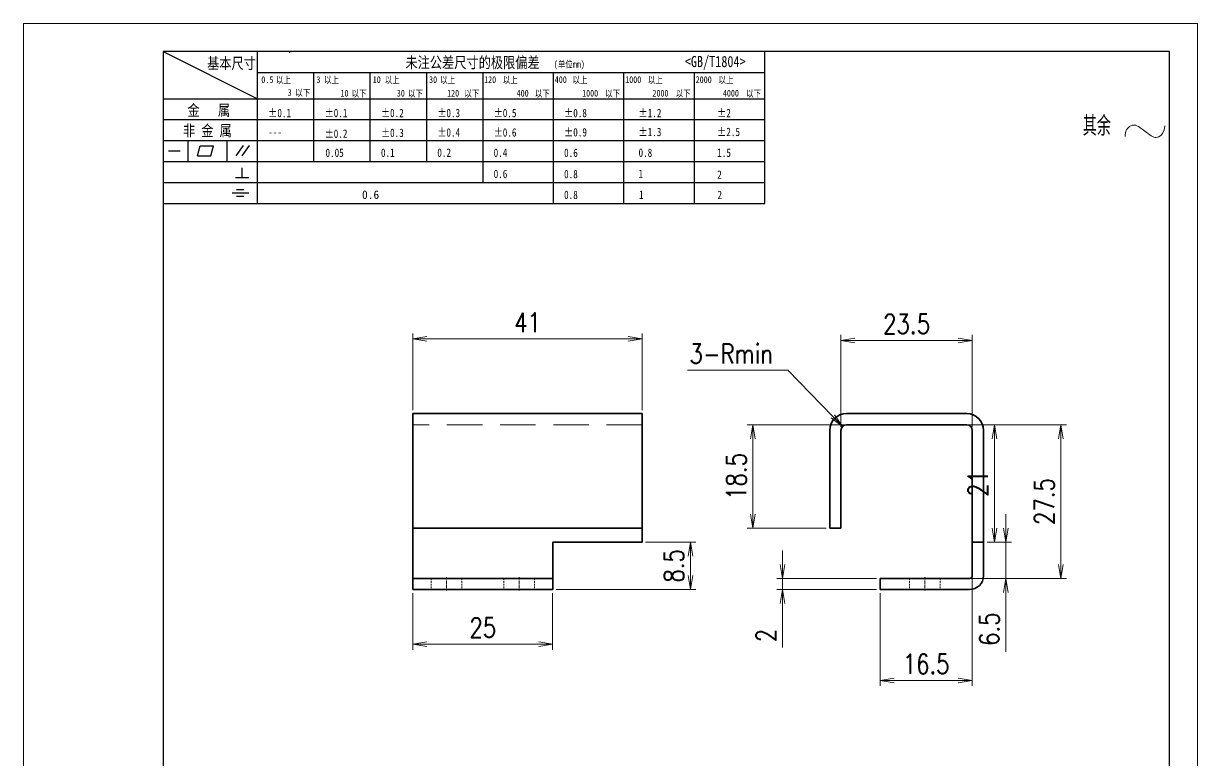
# Model space of a CAD drawing. Header units: millimetres. Extents: x 1333 to 66321, y -42879 to -5704.
# Drawn here: x 65662.5 to 65872.5, y -35411.6 to -35279.7 of the extents above; entities that cross this region are included whole.
import ezdxf

# ---------------------------------------------------------------- set-up
doc = ezdxf.new("R2010")
doc.units = ezdxf.units.MM
doc.header["$LTSCALE"] = 0.5
for name, pattern in [('AM_ISO02W050x2', [3.75, 3, -0.75]), ('AM_ISO08W050x2', [9, 6, -0.75, 1.5, -0.75]), ('DASHDOT', [18.5, 12, -3, 0.5, -3]), ('DASHED', [19.05, 12.7, -6.35]), ('DOT2', [0.125, 0, -0.125])]:
    doc.linetypes.add(name, pattern=pattern)
for name, color, linetype, lineweight in [('中心线', 2, 'AM_ISO08W050x2', 18), ('图框', 7, 'Continuous', 18), ('标注线', 3, 'Continuous', 18), ('粗实线', 7, 'Continuous', 35), ('虚线', 1, 'AM_ISO02W050x2', 18)]:
    doc.layers.add(name, color=color, linetype=linetype, lineweight=lineweight)
doc.layers.add('图\\M+19E79\\M+195B6\\M+18E9A', color=7, linetype='Continuous')
doc.layers.add('打印-禁用', color=7, linetype='Continuous', lineweight=15, plot=False)
doc.styles.add('DIM', font='romans.shx', dxfattribs={"width": 0.8, "bigfont": 'bigfont.shx'})
doc.styles.add('国标', font='simfang.ttf', dxfattribs={"width": 0.8})
doc.styles.add('机械长仿宋', font='gbenor.shx', dxfattribs={"height": 1, "bigfont": 'gbcbig.shx'})
doc.dimstyles.new('XR 1-1$0', dxfattribs={"dimtxt": 3.5, "dimasz": 2.5, "dimexe": 1, "dimexo": 0.625, "dimgap": 1.2, "dimtad": 1, "dimzin": 9, "dimdsep": 46, "dimtxsty": 'DIM', "dimblk": 'OPEN', "dimcen": 0, "dimclrd": 8, "dimclre": 8, "dimclrt": 2, "dimazin": 2, "dimtfac": 0.5, "dimtmove": 0, "dimatfit": 3, "dimldrblk": 'OPEN', "dimfxl": 0, "dimtolj": 2, "dimlwd": 18, "dimlwe": 18, "dimarcsym": 0})
doc.dimstyles.new('XR 1-1$4', dxfattribs={"dimtxt": 3.5, "dimasz": 2.5, "dimexe": 1, "dimexo": 0.625, "dimgap": 1.2, "dimtad": 1, "dimtoh": 1, "dimdsep": 46, "dimtxsty": 'DIM', "dimblk": 'OPEN', "dimcen": 0, "dimclrd": 8, "dimclre": 8, "dimclrt": 2, "dimazin": 2, "dimtfac": 0.5, "dimtofl": 0, "dimtmove": 0, "dimatfit": 3, "dimldrblk": 'OPEN', "dimfxl": 0, "dimtolj": 2, "dimlwd": 18, "dimlwe": 18, "dimarcsym": 0})

# ---------------------------------------------------------------- blocks, each defined once
blk = doc.blocks.new('GZDEH零件A4图框V01版')
at = {"layer": '图\\M+19E79\\M+195B6\\M+18E9A', "linetype": 'Continuous'}
for p, q in [((25, 292), (25, 13.5)), ((205, 292), (25, 292)), ((205, 13.5), (205, 292))]:
    blk.add_line(p, q, dxfattribs=at)
at = {"layer": '图\\M+19E79\\M+195B6\\M+18E9A', "color": 9}
for p, q in [((25, 292), (41.88, 283.54)), ((41.88, 264.79), (41.88, 292)), ((47.66, 291.75), (47.66, 292)), ((132.6, 264.79), (132.6, 292)), ((41.88, 288.22), (132.6, 288.22)), ((51.96, 272.29), (51.96, 288.22)), ((62.04, 272.29), (62.04, 288.22)), ((72.12, 272.29), (72.12, 288.22)), ((82.2, 268.54), (82.2, 288.22)), ((94.8, 264.79), (94.8, 288.22)), ((107.4, 264.79), (107.4, 288.22)), ((120, 264.79), (120, 288.22)), ((25, 283.54), (132.6, 283.54)), ((25, 279.79), (132.6, 279.79)), ((25, 276.04), (132.6, 276.04)), ((29.43, 272.34), (29.43, 276.04)), ((36.42, 272.34), (36.42, 276.04)), ((38.03, 273.3), (39.36, 275.16)), ((39.11, 273.3), (40.45, 275.16)), ((25.94, 274.19), (28, 274.19)), ((31.1, 273.3), (31.58, 275.09)), ((31.1, 273.3), (33.51, 273.3)), ((31.58, 275.09), (33.99, 275.09)), ((33.51, 273.3), (33.99, 275.09)), ((25, 272.29), (132.6, 272.29)), ((39.09, 269.41), (39.09, 271.18)), ((37.93, 269.41), (40.32, 269.41)), ((25, 268.54), (132.6, 268.54)), ((38.08, 267.29), (39.43, 267.29)), ((25, 264.79), (132.6, 264.79)), ((37.3, 266.69), (40.28, 266.69)), ((38.08, 266.09), (39.44, 266.09))]:
    blk.add_line(p, q, dxfattribs=at)
at = {"layer": '打印-禁用', "linetype": 'Continuous'}
for p, q in [((0, 297), (0, 0)), ((210, 297), (0, 297)), ((210, 297), (210, 0))]:
    blk.add_line(p, q, dxfattribs=at)
at = {"layer": '图\\M+19E79\\M+195B6\\M+18E9A', "color": 9, "style": '国标', "width": 0.8}
for s, height, p in [('基本尺寸', 2, (32.84, 288.88)), ('未注公差尺寸的极限偏差', 2, (68.32, 289.02)), ('<GB/T1804>', 2, (118.29, 289.19)), ('30', 1.2, (72.55, 286.35)), ('金   属', 2, (29.33, 280.48)), ('±0.1', 1.5, (43.78, 280.23)), ('±0.1', 1.5, (53.86, 280.23)), ('±0.2', 1.5, (63.94, 280.23)), ('±0.3', 1.5, (74.02, 280.23)), ('±0.5', 1.5, (84.1, 280.23)), ('±0.8', 1.5, (96.7, 280.23)), ('±1.2', 1.5, (110.02, 280.23)), ('±2', 1.5, (124.09, 280.23)), ('非 金 属', 2, (28.53, 276.82)), ('---', 1.5, (43.78, 276.81)), ('±0.2', 1.5, (53.86, 276.54)), ('±0.3', 1.5, (63.94, 276.69)), ('±0.4', 1.5, (74.02, 276.75)), ('±0.6', 1.5, (84.1, 276.75)), ('±0.9', 1.5, (96.7, 276.78)), ('±1.3', 1.5, (110.02, 276.84)), ('±2.5', 1.5, (124.09, 276.85)), ('0.1', 1.5, (63.94, 273.12)), ('0.2', 1.5, (74.02, 273.13)), ('0.4', 1.5, (84.1, 273.13)), ('0.6', 1.5, (96.7, 273.11)), ('0.8', 1.5, (110.02, 273.13)), ('1.5', 1.5, (124.09, 273.12)), ('0.6', 1.5, (84.1, 269.33)), ('0.8', 1.5, (96.7, 269.3)), ('1', 1.5, (110.02, 269.34)), ('2', 1.5, (124.09, 269.2)), ('0.8', 1.5, (96.7, 265.59)), ('1', 1.5, (110.1, 265.6)), ('2', 1.5, (124.13, 265.57))]:
    blk.add_text(s, height=height, dxfattribs=at).set_placement(p)
at = {"layer": '图\\M+19E79\\M+195B6\\M+18E9A', "color": 9, "lineweight": 15, "style": '国标', "width": 0.8}
for s, p in [('0.5', (42.54, 286.35)), ('以上', (45.15, 286.3)), ('3', (52.39, 286.35)), ('以上', (53.76, 286.3)), ('10', (62.47, 286.35)), ('以上', (64.6, 286.3)), ('以上', (74.53, 286.3)), ('120', (82.39, 286.35)), ('以上', (85.72, 286.3)), ('400', (95.03, 286.35)), ('以上', (98.19, 286.3)), ('1000', (107.63, 286.35)), ('以上', (111.67, 286.3)), ('2000', (120.23, 286.35)), ('以上', (124.31, 286.3)), ('3', (47.24, 284.06)), ('以下', (48.61, 284.01)), ('10', (56.7, 283.92)), ('以下', (58.69, 283.87)), ('30', (66.78, 283.92)), ('以下', (68.77, 283.87)), ('120', (75.77, 283.92)), ('以下', (78.85, 283.87)), ('400', (88.21, 283.92)), ('以下', (91.45, 283.87)), ('1000', (99.92, 283.92)), ('以下', (104.05, 283.87)), ('2000', (112.5, 283.92)), ('以下', (116.65, 283.87)), ('4000', (125.1, 283.92)), ('以下', (129.25, 283.87))]:
    blk.add_text(s, height=1.2, dxfattribs=at).set_placement(p)
at = {"layer": '图\\M+19E79\\M+195B6\\M+18E9A', "color": 9, "lineweight": 13, "style": '国标'}
blk.add_text('0.6', height=1.5, dxfattribs=at).set_placement((60.56, 265.61))
at = {"layer": '图\\M+19E79\\M+195B6\\M+18E9A', "color": 9, "lineweight": 15, "insert": (94.85, 290.31), "char_height": 1.2, "width": 8.7957, "attachment_point": 1, "style": '国标'}
blk.add_mtext('(单位mm)', dxfattribs=at)
at = {"layer": '图\\M+19E79\\M+195B6\\M+18E9A', "color": 9, "insert": (54.02, 273.09), "char_height": 1.5, "width": 5.1982, "attachment_point": 7, "style": '国标'}
blk.add_mtext('0.05', dxfattribs=at)
blk = doc.blocks.new('DEH A4')
at = {"layer": '图框'}
blk.add_blockref('GZDEH零件A4图框V01版', (0, 0), dxfattribs=at)
blk = doc.blocks.new('其余不去材料')
at = {"layer": '标注线', "color": 2, "lineweight": 13}
for points in [[(0, 0.17), (0.01, 0.48), (0.07, 0.79), (0.16, 1.09), (0.28, 1.36), (0.44, 1.6), (0.62, 1.8), (0.82, 1.97), (1.04, 2.09), (1.26, 2.17), (1.49, 2.21), (1.72, 2.21), (1.94, 2.17), (2.37, 1.97), (2.41, 1.95)], [(2.41, 1.95), (3.55, 1.11), (4.7, 0.27)], [(4.7, 0.27), (4.91, 0.14), (5.14, 0.05), (5.37, 0), (5.6, 0), (5.82, 0.04), (6.04, 0.11), (6.45, 0.38), (6.79, 0.8), (7.02, 1.34), (7.11, 1.95), (7.11, 2.09)]]:
    blk.add_lwpolyline(points, dxfattribs=at)
at = {"layer": '标注线', "color": 7, "linetype": 'DOT2', "style": '机械长仿宋'}
blk.add_text('其余', height=3.5, dxfattribs=at).set_placement((-7.56, 0.3))
blk = doc.blocks.new('_Open')
at = {"color": 0, "linetype": 'ByBlock', "lineweight": -2}
for p, q in [((-1, 0.167), (0, 0)), ((-1, -0.167), (0, 0)), ((0, 0), (-1, 0))]:
    blk.add_line(p, q, dxfattribs=at)
blk = doc.blocks.new('*D424')
at = {"layer": 'Defpoints', "color": 0, "transparency": 16777216}
for p in [(65773.18, -35336.18), (65732.18, -35349.53), (65773.18, -35349.53)]:
    blk.add_point(p, dxfattribs=at)
at = {"layer": '标注线', "color": 8, "lineweight": 18, "transparency": 16777216}
for p, q in [((65732.18, -35348.91), (65732.18, -35335.18)), ((65734.68, -35336.18), (65770.68, -35336.18)), ((65773.18, -35348.91), (65773.18, -35335.18))]:
    blk.add_line(p, q, dxfattribs=at)
at = {"layer": '标注线', "color": 8, "lineweight": 18, "transparency": 16777216, "xscale": 2.5, "yscale": 2.5, "zscale": 2.5, "rotation": 180}
blk.add_blockref('_Open', (65732.18, -35336.18), dxfattribs=at)
at = {"layer": '标注线', "color": 8, "lineweight": 18, "transparency": 16777216, "xscale": 2.5, "yscale": 2.5, "zscale": 2.5}
blk.add_blockref('_Open', (65773.18, -35336.18), dxfattribs=at)
at = {"layer": '标注线', "color": 2, "transparency": 16777216, "insert": (65752.68, -35333.23), "char_height": 3.5, "attachment_point": 5, "style": 'DIM'}
blk.add_mtext('\\A2;41', dxfattribs=at)
blk = doc.blocks.new('*D425')
at = {"layer": 'Defpoints', "color": 0, "transparency": 16777216}
for p in [(65732.18, -35381.03), (65757.18, -35381.03), (65757.18, -35390.79)]:
    blk.add_point(p, dxfattribs=at)
at = {"layer": '标注线', "color": 8, "lineweight": 18, "transparency": 16777216}
for p, q in [((65732.18, -35381.66), (65732.18, -35391.79)), ((65757.18, -35381.66), (65757.18, -35391.79)), ((65734.68, -35390.79), (65754.68, -35390.79))]:
    blk.add_line(p, q, dxfattribs=at)
at = {"layer": '标注线', "color": 8, "lineweight": 18, "transparency": 16777216, "xscale": 2.5, "yscale": 2.5, "zscale": 2.5, "rotation": 180}
blk.add_blockref('_Open', (65732.18, -35390.79), dxfattribs=at)
at = {"layer": '标注线', "color": 8, "lineweight": 18, "transparency": 16777216, "xscale": 2.5, "yscale": 2.5, "zscale": 2.5}
blk.add_blockref('_Open', (65757.18, -35390.79), dxfattribs=at)
at = {"layer": '标注线', "color": 2, "transparency": 16777216, "insert": (65744.68, -35387.84), "char_height": 3.5, "attachment_point": 5, "style": 'DIM'}
blk.add_mtext('\\A2;25', dxfattribs=at)
blk = doc.blocks.new('*D426')
at = {"layer": 'Defpoints', "color": 0, "transparency": 16777216}
for p in [(65793, -35351.53), (65811.79, -35351.53), (65806.74, -35370.03)]:
    blk.add_point(p, dxfattribs=at)
at = {"layer": '标注线', "color": 8, "lineweight": 18, "transparency": 16777216}
for p, q in [((65811.16, -35351.53), (65792, -35351.53)), ((65793, -35367.53), (65793, -35354.03)), ((65806.12, -35370.03), (65792, -35370.03))]:
    blk.add_line(p, q, dxfattribs=at)
at = {"layer": '标注线', "color": 8, "lineweight": 18, "transparency": 16777216, "xscale": 2.5, "yscale": 2.5, "zscale": 2.5}
for p, rotation in [((65793, -35351.53), 90), ((65793, -35370.03), 270)]:
    blk.add_blockref('_Open', p, dxfattribs=dict(at, rotation=rotation))
at = {"layer": '标注线', "color": 2, "transparency": 16777216, "insert": (65790.05, -35360.78), "char_height": 3.5, "attachment_point": 5, "rotation": 90, "style": 'DIM'}
blk.add_mtext('\\A2;18.5', dxfattribs=at)
blk = doc.blocks.new('*D427')
at = {"layer": 'Defpoints', "color": 0, "transparency": 16777216}
for p in [(65832.24, -35336.45), (65808.74, -35352.53), (65832.24, -35352.53)]:
    blk.add_point(p, dxfattribs=at)
at = {"layer": '标注线', "color": 8, "lineweight": 18, "transparency": 16777216}
for p, q in [((65808.74, -35351.91), (65808.74, -35335.45)), ((65811.24, -35336.45), (65829.74, -35336.45)), ((65832.24, -35351.91), (65832.24, -35335.45))]:
    blk.add_line(p, q, dxfattribs=at)
at = {"layer": '标注线', "color": 8, "lineweight": 18, "transparency": 16777216, "xscale": 2.5, "yscale": 2.5, "zscale": 2.5, "rotation": 180}
blk.add_blockref('_Open', (65808.74, -35336.45), dxfattribs=at)
at = {"layer": '标注线', "color": 8, "lineweight": 18, "transparency": 16777216, "xscale": 2.5, "yscale": 2.5, "zscale": 2.5}
blk.add_blockref('_Open', (65832.24, -35336.45), dxfattribs=at)
at = {"layer": '标注线', "color": 2, "transparency": 16777216, "insert": (65820.49, -35333.5), "char_height": 3.5, "attachment_point": 5, "style": 'DIM'}
blk.add_mtext('\\A2;23.5', dxfattribs=at)
blk = doc.blocks.new('*D428')
at = {"layer": 'Defpoints', "color": 0, "transparency": 16777216}
for p in [(65830.76, -35351.53), (65848.08, -35351.53), (65831.04, -35379.03)]:
    blk.add_point(p, dxfattribs=at)
at = {"layer": '标注线', "color": 8, "lineweight": 18, "transparency": 16777216}
for p, q in [((65831.38, -35351.53), (65849.08, -35351.53)), ((65848.08, -35376.53), (65848.08, -35354.03)), ((65831.66, -35379.03), (65849.08, -35379.03))]:
    blk.add_line(p, q, dxfattribs=at)
at = {"layer": '标注线', "color": 8, "lineweight": 18, "transparency": 16777216, "xscale": 2.5, "yscale": 2.5, "zscale": 2.5}
for p, rotation in [((65848.08, -35351.53), 90), ((65848.08, -35379.03), 270)]:
    blk.add_blockref('_Open', p, dxfattribs=dict(at, rotation=rotation))
at = {"layer": '标注线', "color": 2, "transparency": 16777216, "insert": (65845.13, -35365.28), "char_height": 3.5, "attachment_point": 5, "rotation": 90, "style": 'DIM'}
blk.add_mtext('\\A2;27.5', dxfattribs=at)
blk = doc.blocks.new('*D429')
at = {"layer": 'Defpoints', "color": 0, "transparency": 16777216}
for p in [(65832.24, -35377.6), (65815.74, -35381.03), (65832.24, -35397.28)]:
    blk.add_point(p, dxfattribs=at)
at = {"layer": '标注线', "color": 8, "lineweight": 18, "transparency": 16777216}
for p, q in [((65832.24, -35378.22), (65832.24, -35398.28)), ((65815.74, -35381.66), (65815.74, -35398.28)), ((65818.24, -35397.28), (65829.74, -35397.28))]:
    blk.add_line(p, q, dxfattribs=at)
at = {"layer": '标注线', "color": 8, "lineweight": 18, "transparency": 16777216, "xscale": 2.5, "yscale": 2.5, "zscale": 2.5, "rotation": 180}
blk.add_blockref('_Open', (65815.74, -35397.28), dxfattribs=at)
at = {"layer": '标注线', "color": 8, "lineweight": 18, "transparency": 16777216, "xscale": 2.5, "yscale": 2.5, "zscale": 2.5}
blk.add_blockref('_Open', (65832.24, -35397.28), dxfattribs=at)
at = {"layer": '标注线', "color": 2, "transparency": 16777216, "insert": (65823.99, -35394.33), "char_height": 3.5, "attachment_point": 5, "style": 'DIM'}
blk.add_mtext('\\A2;16.5', dxfattribs=at)
blk = doc.blocks.new('*D430')
at = {"layer": 'Defpoints', "color": 0, "transparency": 16777216}
for p in [(65798.28, -35379.03), (65815.74, -35379.03), (65815.74, -35381.03)]:
    blk.add_point(p, dxfattribs=at)
at = {"layer": '标注线', "color": 8, "lineweight": 18, "transparency": 16777216}
for p, q in [((65798.28, -35376.53), (65798.28, -35374.03)), ((65815.12, -35379.03), (65797.28, -35379.03)), ((65798.28, -35379.03), (65798.28, -35381.03)), ((65815.12, -35381.03), (65797.28, -35381.03)), ((65798.28, -35383.53), (65798.28, -35391.4))]:
    blk.add_line(p, q, dxfattribs=at)
at = {"layer": '标注线', "color": 8, "lineweight": 18, "transparency": 16777216, "xscale": 2.5, "yscale": 2.5, "zscale": 2.5}
for p, rotation in [((65798.28, -35379.03), 270), ((65798.28, -35381.03), 90)]:
    blk.add_blockref('_Open', p, dxfattribs=dict(at, rotation=rotation))
at = {"layer": '标注线', "color": 2, "transparency": 16777216, "insert": (65795.33, -35389.26), "char_height": 3.5, "attachment_point": 5, "rotation": 90, "style": 'DIM'}
blk.add_mtext('\\A2;2', dxfattribs=at)
blk = doc.blocks.new('*D431')
at = {"layer": 'Defpoints', "color": 0, "transparency": 16777216}
for p in [(65809.04, -35351.82), (65809.74, -35352.53)]:
    blk.add_point(p, dxfattribs=at)
at = {"layer": '标注线', "color": 8, "lineweight": 18, "transparency": 16777216}
for p, q in [((65781.31, -35341.78), (65799.24, -35341.78)), ((65799.24, -35341.78), (65807.3, -35350.03))]:
    blk.add_line(p, q, dxfattribs=at)
at = {"layer": '标注线', "color": 8, "lineweight": 18, "transparency": 16777216, "xscale": 2.5, "yscale": 2.5, "zscale": 2.5, "rotation": 314.3027867560994}
blk.add_blockref('_Open', (65809.04, -35351.82), dxfattribs=at)
at = {"layer": '标注线', "color": 2, "transparency": 16777216, "insert": (65789.11, -35338.83), "char_height": 3.5, "attachment_point": 5, "style": 'DIM'}
blk.add_mtext('\\A2;{\\Fromans,bigfont|c134;3-Rmin}', dxfattribs=at)
blk = doc.blocks.new('*D461')
at = {"layer": 'Defpoints', "color": 0, "transparency": 16777216}
for p in [(65773.18, -35372.53), (65757.18, -35381.03), (65781.81, -35381.03)]:
    blk.add_point(p, dxfattribs=at)
at = {"layer": '标注线', "color": 8, "lineweight": 18, "transparency": 16777216}
for p, q in [((65773.81, -35372.53), (65782.81, -35372.53)), ((65781.81, -35375.03), (65781.81, -35378.53)), ((65757.81, -35381.03), (65782.81, -35381.03))]:
    blk.add_line(p, q, dxfattribs=at)
at = {"layer": '标注线', "color": 8, "lineweight": 18, "transparency": 16777216, "xscale": 2.5, "yscale": 2.5, "zscale": 2.5}
for p, rotation in [((65781.81, -35372.53), 90), ((65781.81, -35381.03), 270)]:
    blk.add_blockref('_Open', p, dxfattribs=dict(at, rotation=rotation))
at = {"layer": '标注线', "color": 2, "transparency": 16777216, "insert": (65778.86, -35376.78), "char_height": 3.5, "attachment_point": 5, "rotation": 90, "style": 'DIM'}
blk.add_mtext('\\A2;8.5', dxfattribs=at)
blk = doc.blocks.new('*D484')
at = {"layer": 'Defpoints', "color": 0, "transparency": 16777216}
for p in [(65834.24, -35351.53), (65836.23, -35351.53), (65834.24, -35372.53)]:
    blk.add_point(p, dxfattribs=at)
at = {"layer": '标注线', "color": 8, "lineweight": 18, "transparency": 16777216}
for p, q in [((65834.87, -35351.53), (65837.23, -35351.53)), ((65836.23, -35370.03), (65836.23, -35354.03)), ((65834.87, -35372.53), (65837.23, -35372.53))]:
    blk.add_line(p, q, dxfattribs=at)
at = {"layer": '标注线', "color": 8, "lineweight": 18, "transparency": 16777216, "xscale": 2.5, "yscale": 2.5, "zscale": 2.5}
for p, rotation in [((65836.23, -35351.53), 90), ((65836.23, -35372.53), 270)]:
    blk.add_blockref('_Open', p, dxfattribs=dict(at, rotation=rotation))
at = {"layer": '标注线', "color": 2, "transparency": 16777216, "insert": (65833.28, -35362.03), "char_height": 3.5, "attachment_point": 5, "rotation": 90, "style": 'DIM'}
blk.add_mtext('\\A2;21', dxfattribs=at)
blk = doc.blocks.new('*D485')
at = {"layer": 'Defpoints', "color": 0, "transparency": 16777216}
for p in [(65834.24, -35372.53), (65834.24, -35379.03), (65838.24, -35379.03)]:
    blk.add_point(p, dxfattribs=at)
at = {"layer": '标注线', "color": 8, "lineweight": 18, "transparency": 16777216}
for p, q in [((65838.24, -35370.03), (65838.24, -35367.53)), ((65834.87, -35372.53), (65839.24, -35372.53)), ((65838.24, -35372.53), (65838.24, -35379.03)), ((65834.87, -35379.03), (65839.24, -35379.03)), ((65838.24, -35381.53), (65838.24, -35392.17))]:
    blk.add_line(p, q, dxfattribs=at)
at = {"layer": '标注线', "color": 8, "lineweight": 18, "transparency": 16777216, "xscale": 2.5, "yscale": 2.5, "zscale": 2.5}
for p, rotation in [((65838.24, -35372.53), 270), ((65838.24, -35379.03), 90)]:
    blk.add_blockref('_Open', p, dxfattribs=dict(at, rotation=rotation))
at = {"layer": '标注线', "color": 2, "transparency": 16777216, "insert": (65835.29, -35388.1), "char_height": 3.5, "attachment_point": 5, "rotation": 90, "style": 'DIM'}
blk.add_mtext('\\A2;6.5', dxfattribs=at)

msp = doc.modelspace()

# ---------------------------------------------------------------- linework, layer by layer
at = {"layer": '中心线', "linetype": 'DASHDOT', "ltscale": 0.060015}
for p, q in [((65738.185, -35378.835), (65738.185, -35381.235)), ((65751.185, -35378.835), (65751.185, -35381.235)), ((65823.741, -35378.835), (65823.741, -35381.235))]:
    msp.add_line(p, q, dxfattribs=at)
at = {"layer": '粗实线', "ltscale": 0.075}
for p, q in [((65732.185, -35349.535), (65732.185, -35352.535)), ((65773.185, -35349.535), (65773.185, -35352.535))]:
    msp.add_line(p, q, dxfattribs=at)
at = {"layer": '粗实线'}
for p, q in [((65773.185, -35349.535), (65732.185, -35349.535)), ((65809.741, -35349.535), (65831.241, -35349.535)), ((65831.241, -35351.535), (65809.741, -35351.535)), ((65832.241, -35352.535), (65832.241, -35372.535)), ((65834.241, -35352.535), (65834.241, -35372.535)), ((65732.185, -35370.035), (65773.185, -35370.035)), ((65732.185, -35379.035), (65757.185, -35379.035)), ((65732.185, -35381.035), (65757.185, -35381.035))]:
    msp.add_line(p, q, dxfattribs=at)
at = {"layer": '粗实线', "ltscale": 0.4375}
for p, q in [((65732.185, -35370.035), (65732.185, -35352.535)), ((65773.185, -35370.035), (65773.185, -35352.535)), ((65806.741, -35370.035), (65806.741, -35352.535)), ((65808.741, -35370.035), (65808.741, -35352.535))]:
    msp.add_line(p, q, dxfattribs=at)
at = {"layer": '粗实线', "ltscale": 0.2125}
msp.add_line((65732.185, -35378.535), (65732.185, -35370.035), dxfattribs=at)
at = {"layer": '粗实线', "ltscale": 0.0625}
msp.add_line((65773.185, -35370.035), (65773.185, -35372.535), dxfattribs=at)
at = {"layer": '粗实线', "ltscale": 0.05}
for p, q in [((65808.741, -35370.035), (65806.741, -35370.035)), ((65832.241, -35372.535), (65834.241, -35372.535)), ((65732.185, -35381.035), (65732.185, -35379.035)), ((65757.185, -35381.035), (65757.185, -35379.035)), ((65815.741, -35381.035), (65815.741, -35379.035))]:
    msp.add_line(p, q, dxfattribs=at)
at = {"layer": '粗实线', "ltscale": 0.15}
for p, q in [((65757.185, -35372.535), (65757.185, -35378.535)), ((65832.241, -35372.535), (65832.241, -35378.535)), ((65834.241, -35372.535), (65834.241, -35378.535))]:
    msp.add_line(p, q, dxfattribs=at)
at = {"layer": '粗实线', "ltscale": 0.4}
for p, q in [((65757.185, -35372.535), (65773.185, -35372.535)), ((65831.741, -35379.035), (65815.741, -35379.035)), ((65831.741, -35381.035), (65815.741, -35381.035))]:
    msp.add_line(p, q, dxfattribs=at)
at = {"layer": '粗实线', "ltscale": 0.0125}
for p, q in [((65732.185, -35378.535), (65732.185, -35379.035)), ((65757.185, -35378.535), (65757.185, -35379.035))]:
    msp.add_line(p, q, dxfattribs=at)
at = {"layer": '粗实线'}
for centre, radius, start, end in [((65809.741, -35352.535), 3, 90, 180), ((65831.241, -35352.535), 3, 360, 90), ((65809.741, -35352.535), 1, 90, 180), ((65831.241, -35352.535), 1, 0.00001, 90), ((65831.741, -35378.535), 2.5, 270, 360), ((65831.741, -35378.535), 0.5, 270, 360)]:
    msp.add_arc(centre, radius, start, end, dxfattribs=at)
at = {"layer": '虚线', "linetype": 'DASHED'}
msp.add_line((65773.185, -35351.535), (65732.185, -35351.535), dxfattribs=at)
at = {"layer": '虚线', "linetype": 'DASHED', "ltscale": 0.05}
for p, q in [((65735.435, -35379.035), (65735.435, -35381.035)), ((65740.935, -35379.035), (65740.935, -35381.035)), ((65748.435, -35379.035), (65748.435, -35381.035)), ((65753.935, -35379.035), (65753.935, -35381.035)), ((65820.991, -35379.035), (65820.991, -35381.035)), ((65820.991, -35379.035), (65820.991, -35381.035)), ((65826.491, -35379.035), (65826.491, -35381.035)), ((65826.491, -35379.035), (65826.491, -35381.035))]:
    msp.add_line(p, q, dxfattribs=at)

# ---------------------------------------------------------------- block references
at = {"layer": '图框'}
msp.add_blockref('DEH A4', (65662.525, -35576.727), dxfattribs=at)
at = {"layer": '标注线'}
msp.add_blockref('其余不去材料', (65859.557, -35300.115), dxfattribs=at)

# ---------------------------------------------------------------- dimensions: what is measured, and where the dimension line sits
for base, p1, p2, picture, middle in [((65773.185, -35336.183), (65732.185, -35349.535), (65773.185, -35349.535), '*D424', (65752.685, -35333.233)), ((65832.241, -35336.452), (65808.741, -35352.535), (65832.241, -35352.535), '*D427', (65820.491, -35333.502)), ((65832.241, -35397.279), (65815.741, -35381.035), (65832.241, -35377.596), '*D429', (65823.991, -35394.329)), ((65757.185, -35390.789), (65732.185, -35381.035), (65757.185, -35381.035), '*D425', (65744.685, -35387.839))]:
    dim = msp.add_linear_dim(base=base, p1=p1, p2=p2, dimstyle='XR 1-1$0', dxfattribs=at)
    dim.commit()
    dim.dimension.update_dxf_attribs({"geometry": picture, "text_midpoint": middle})
dim = msp.add_radius_dim(center=(65809.741, -35352.535), mpoint=(65809.042, -35351.819), text='{\\Fromans,bigfont|c134;3-Rmin}', dimstyle='XR 1-1$4', dxfattribs=at)
dim.commit()
dim.dimension.update_dxf_attribs({"geometry": '*D431', "text_midpoint": (65789.11, -35341.779), "dimtype": 164})
for base, p1, p2, picture, middle in [((65792.997, -35351.535), (65806.741, -35370.035), (65811.789, -35351.535), '*D426', (65790.047, -35360.785)), ((65848.076, -35351.535), (65831.038, -35379.035), (65830.759, -35351.535), '*D428', (65845.126, -35365.285)), ((65781.809, -35381.035), (65773.185, -35372.535), (65757.185, -35381.035), '*D461', (65778.859, -35376.785))]:
    dim = msp.add_linear_dim(base=base, p1=p1, p2=p2, angle=90, dimstyle='XR 1-1$0', dxfattribs=at)
    dim.commit()
    dim.dimension.update_dxf_attribs({"geometry": picture, "text_midpoint": middle})
for base, p2, picture, middle in [((65836.228, -35351.535), (65834.241, -35351.535), '*D484', (65833.278, -35362.035)), ((65838.243, -35379.035), (65834.241, -35379.035), '*D485', (65835.293, -35388.102))]:
    dim = msp.add_linear_dim(base=base, p1=(65834.241, -35372.535), p2=p2, angle=90, dimstyle='XR 1-1$0', override={"dimarcsym": 1}, dxfattribs=at)
    dim.commit()
    dim.dimension.update_dxf_attribs({"geometry": picture, "text_midpoint": middle})
dim = msp.add_linear_dim(base=(65798.283, -35379.035), p1=(65815.741, -35381.035), p2=(65815.741, -35379.035), angle=90, dimstyle='XR 1-1$0', dxfattribs=at)
dim.commit()
dim.dimension.update_dxf_attribs({"geometry": '*D430', "text_midpoint": (65798.283, -35389.264), "dimtype": 160})

doc.saveas('drawing.dxf')
